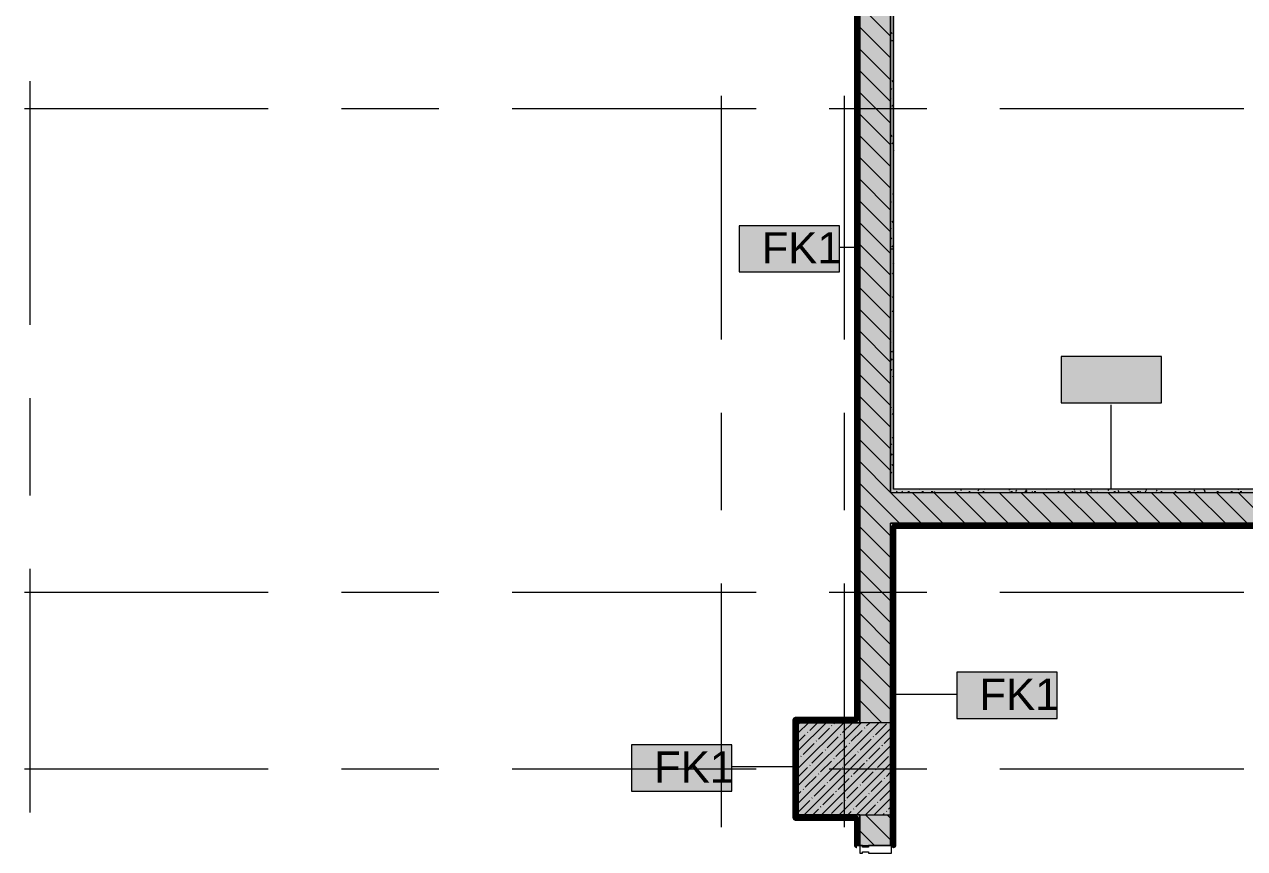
# Model space of a CAD drawing. Header units: millimetres. Extents: x -3817 to 677485, y -22715 to 103890.
# Drawn here: x 388405 to 396348, y 18399 to 23766 of the extents above; entities that cross this region are included whole.
import ezdxf

# ---------------------------------------------------------------- set-up
doc = ezdxf.new("R2010")
doc.units = ezdxf.units.MM
doc.layers.add('PDF _Геометрия', color=7, linetype='Continuous', true_color=0x1d1d1d)
doc.layers.add('PDF _Сплошная заливка', color=7, linetype='Continuous', true_color=0xffffff)
doc.layers.add('PDF _Текст', color=7, linetype='Continuous')
doc.styles.add('PDF GOST-Common', font='arial.ttf')

msp = doc.modelspace()

# ---------------------------------------------------------------- hatches: boundary and pattern name
at = {"layer": 'PDF _Сплошная заливка', "transparency": 33554559}
h = msp.add_hatch(color=256, dxfattribs=at)
h.paths.add_polyline_path([(394042.9, 20719), (394062.9, 20719), (394062.9, 25819), (394042.9, 25819), (394042.9, 23730.8)], flags=0)
h.paths.add_polyline_path([(394042.9, 28017.7), (394062.9, 28017.7), (394062.9, 28799), (394042.9, 28799), (394042.9, 28402.8)], flags=0)
h = msp.add_hatch(color=256, dxfattribs=at)
h.paths.add_polyline_path([(393842.9, 14219), (394042.9, 14219), (394042.9, 16969), (393842.9, 16969), (393842.9, 14239)], flags=0)
h.paths.add_polyline_path([(393842.9, 18419), (394042.9, 18419), (394042.9, 18619), (393842.9, 18619)], flags=0)
h.paths.add_polyline_path([(393906.7, 19219), (394042.9, 19219), (394042.9, 24619), (393842.9, 24619), (393842.9, 19219), (393906, 19219)], flags=0)
h.paths.add_polyline_path([(394042.9, 25219), (394042.9, 25819), (393842.9, 25819), (393842.9, 25219)], flags=0)
h.paths.add_polyline_path([(393842.9, 28017.7), (394042.9, 28017.7), (394042.9, 28419), (393842.9, 28419), (393842.9, 28402.8)], flags=0)
for points in [[(393822.9, 19219), (393842.9, 19219), (393842.9, 24619), (393822.9, 24619), (393822.9, 19239)], [(397017.7, 20719), (397992.9, 20719), (397992.9, 20739), (394062.9, 20739), (394062.9, 20719), (395517.3, 20719)], [(393822.9, 18599), (393822.9, 18619), (393422.9, 18619), (393422.9, 18599), (393442.9, 18599)]]:
    msp.add_hatch(color=256, dxfattribs=at).paths.add_polyline_path(points)
h = msp.add_hatch(color=256, dxfattribs=at)
h.paths.add_polyline_path([(411482.9, 20519), (411482.9, 20719), (407462.9, 20719), (407462.9, 20519), (411271.2, 20519)], flags=0)
h.paths.add_polyline_path([(402192.9, 20519), (402222.9, 20519), (402222.9, 20719), (401322.9, 20719), (401322.9, 20519), (401518.8, 20519)], flags=0)
h.paths.add_polyline_path([(403352.9, 20519), (405862.9, 20519), (405862.9, 20719), (403322.9, 20719), (403322.9, 20519)], flags=0)
h.paths.add_polyline_path([(400822.9, 20519), (400822.9, 20719), (394042.9, 20719), (394042.9, 20519), (400018.4, 20519)], flags=0)
h = msp.add_hatch(color=256, dxfattribs=at)
h.paths.add_polyline_path([(411742.9, 20499), (411742.9, 20519), (407492.9, 20518.9), (407492.9, 20511), (407462.9, 20511), (407462.9, 20499), (411741.9, 20499)], flags=0)
h.paths.add_polyline_path([(403352.9, 20499), (406362.9, 20499), (406362.9, 20511), (406332.9, 20511), (406332.9, 20519), (403352.9, 20518.8), (403352.9, 20511), (403322.9, 20511), (403322.9, 20499)], flags=0)
h.paths.add_polyline_path([(402222.9, 20499), (402222.9, 20511), (402192.9, 20511), (402192.9, 20519), (394042.9, 20519), (394042.9, 20499), (402192.9, 20499)], flags=0)
h = msp.add_hatch(color=256, dxfattribs=at)
h.paths.add_polyline_path([(393822.9, 14239), (393842.9, 14239), (393842.9, 16969), (393822.9, 16969), (393822.9, 14240)], flags=0)
h.paths.add_polyline_path([(393842.9, 18419), (393842.9, 18619), (393822.9, 18619), (393822.9, 18419)], flags=0)

# ---------------------------------------------------------------- linework, layer by layer
at = {"layer": 'PDF _Геометрия', "color": 7, "lineweight": 9}
for points in [[(394042.9, 20719), (394042.9, 24619), (394042.9, 25219), (394042.9, 25819), (394042.9, 25219), (393842.9, 25219), (393842.9, 25239), (393842.9, 25819), (393842.9, 25239)], [(397983.9, 20739), (394071.9, 20739), (394062.9, 20739), (394062.9, 25819)], [(393842.9, 25219), (393442.9, 25219), (393442.9, 24619), (393842.9, 24619), (394042.9, 24619), (394042.9, 20719), (394062.9, 20719), (397992.9, 20719), (398012.9, 20719), (398092.9, 20719), (400822.9, 20719), (398092.9, 20719), (398092.9, 20739), (398092.9, 21769), (398092.9, 20739)], [(393822.9, 24598), (393822.9, 19239)], [(393822.4, 22312.9), (393709.9, 22312.9)], [(395479.7, 20743.5), (395479.7, 21288.8)], [(394062.9, 20719), (397992.9, 20719)], [(394042.9, 20499), (394042.9, 18419), (394042.9, 20499), (394042.9, 20519), (402192.9, 20519), (394042.9, 20519)], [(394063.4, 19405.4), (394474.3, 19405.4)], [(393821.9, 19239), (393442.9, 19239)], [(393422.4, 18931.8), (393009.9, 18931.8)], [(393822.9, 18598), (393822.9, 18419)]]:
    msp.add_lwpolyline(points, dxfattribs=at)
at = {"layer": 'PDF _Геометрия', "color": 231, "lineweight": 70, "true_color": 0xff80c0}
for points in [[(393822.9, 25240), (393421.9, 25240), (393421.9, 25239), (393421.9, 24598), (393422.9, 24598), (393821.9, 24598), (393821.9, 19240), (393421.9, 19240), (393421.9, 19239), (393421.9, 18598), (393422.9, 18598), (393821.9, 18598), (393821.9, 18419), (393822.9, 18419)], [(394062.9, 20499), (394062.9, 18419), (394063.9, 18419), (394063.9, 20498), (402222.9, 20498), (402222.9, 20499), (394063.9, 20499)], [(393822.9, 18599), (393422.9, 18599), (393422.9, 19239), (393442.9, 19239)]]:
    msp.add_lwpolyline(points, dxfattribs=at)
at = {"layer": 'PDF _Геометрия', "color": 9, "lineweight": 9, "true_color": 0xc0c0c0}
msp.add_lwpolyline([(394042.9, 24619), (393842.9, 24619), (393842.9, 19219), (393842.9, 24619), (393822.9, 24619), (393442.9, 24619), (393442.9, 25219), (393842.9, 25219), (394042.9, 25219)], close=True, dxfattribs=at)
at = {"layer": 'PDF _Геометрия', "color": 231, "lineweight": 9, "true_color": 0xff80c0}
for points in [[(393442.9, 19239), (393821.9, 19239), (393822.9, 19239), (393822.9, 24598), (393822.9, 24599), (393809.9, 24599), (393422.9, 24599)], [(394063.9, 20499), (394062.9, 20499)], [(393822.9, 18419), (393822.9, 18598), (393822.9, 18599)]]:
    msp.add_lwpolyline(points, dxfattribs=at)
at = {"layer": 'PDF _Геометрия', "lineweight": 9}
for points in [[(394042.9, 23688.8), (393842.9, 23888.8)], [(394042.9, 23547.4), (393842.9, 23747.4)], [(394042.9, 23405.9), (393842.9, 23605.9)], [(394042.9, 23264.5), (393842.9, 23464.5)], [(394042.9, 23123.1), (393842.9, 23323.1)], [(394042.9, 22981.7), (393842.9, 23181.7)], [(394042.9, 22840.2), (393842.9, 23040.2)], [(394042.9, 22698.8), (393842.9, 22898.8)], [(394042.9, 22557.4), (393842.9, 22757.4)], [(394042.9, 22416), (393842.9, 22616)], [(394042.9, 22274.6), (393842.9, 22474.6)], [(394042.9, 22133.1), (393842.9, 22333.1)], [(394042.9, 21991.7), (393842.9, 22191.7)], [(394042.9, 21850.3), (393842.9, 22050.3)], [(394042.9, 21708.9), (393842.9, 21908.9)], [(394042.9, 21567.5), (393842.9, 21767.5)], [(394042.9, 21426), (393842.9, 21626)], [(394042.9, 21284.6), (393842.9, 21484.6)], [(394042.9, 21143.2), (393842.9, 21343.2)], [(394042.9, 21001.8), (393842.9, 21201.8)], [(394042.9, 20860.3), (393842.9, 21060.3)], [(394242.8, 20519), (394042.9, 20718.9), (393842.9, 20918.9)], [(394101.4, 20519), (394042.9, 20577.5), (393842.9, 20777.5)], [(394384.2, 20519), (394184.2, 20719)], [(394525.7, 20519), (394325.7, 20719)], [(394667.1, 20519), (394467.1, 20719)], [(394808.5, 20519), (394608.5, 20719)], [(394949.9, 20519), (394749.9, 20719)], [(395091.3, 20519), (394891.3, 20719)], [(395232.8, 20519), (395032.8, 20719)], [(395374.2, 20519), (395174.2, 20719)], [(395515.6, 20519), (395315.6, 20719)], [(395657, 20519), (395457, 20719)], [(395798.4, 20519), (395598.4, 20719)], [(395939.9, 20519), (395739.9, 20719)], [(396081.3, 20519), (395881.3, 20719)], [(396222.7, 20519), (396022.7, 20719)], [(396364.1, 20519), (396164.1, 20719)], [(396505.6, 20519), (396305.6, 20719)], [(394042.9, 20436.1), (393842.9, 20636.1)], [(394042.9, 20294.7), (393842.9, 20494.7)], [(394042.9, 20153.2), (393842.9, 20353.2)], [(394042.9, 20011.8), (393842.9, 20211.8)], [(394042.9, 19870.4), (393842.9, 20070.4)], [(394042.9, 19729), (393842.9, 19929)], [(394042.9, 19587.6), (393842.9, 19787.6)], [(394042.9, 19446.1), (393842.9, 19646.1)], [(394042.9, 19304.7), (393842.9, 19504.7)], [(393987.2, 19219), (393842.9, 19363.3)], [(393845.8, 19219), (393842.9, 19221.9)], [(393442.9, 19151.9), (393510, 19219)], [(393442.9, 19037.8), (393624.1, 19219)], [(393442.9, 18923.8), (393738.1, 19219)], [(393442.9, 18809.7), (393852.2, 19219)], [(393442.9, 18695.7), (393966.2, 19219)], [(393445.7, 19211.7), (393448.1, 19214.1)], [(393480.3, 18619), (394042.9, 19181.6)], [(393502.7, 19154.7), (393505.1, 19157.1)], [(393517, 19169), (393567, 19219)], [(393574, 19111.9), (393645.3, 19183.2)], [(393659.6, 19197.5), (393661.9, 19199.8)], [(393673.8, 19211.7), (393681.1, 19219)], [(393716.6, 19140.4), (393719, 19142.8)], [(393730.8, 19154.7), (393795.1, 19219)], [(393787.9, 19097.7), (393859.1, 19169)], [(393873.4, 19183.2), (393875.8, 19185.6)], [(393887.7, 19197.5), (393909.2, 19219)], [(393944.7, 19140.4), (394016, 19211.7)], [(393442.9, 19094.8), (393488.5, 19140.4)], [(393474.2, 19012.1), (393545.5, 19083.4)], [(393559.8, 19097.7), (393562.1, 19100)], [(393594.3, 18619), (394042.9, 19067.6)], [(393631, 19054.9), (393702.3, 19126.2)], [(393688.1, 18997.9), (393759.3, 19069.2)], [(393773.6, 19083.4), (393776, 19085.8)], [(393844.9, 19040.6), (393916.2, 19111.9)], [(393930.4, 19126.2), (393932.8, 19128.6)], [(393987.4, 19069.2), (393989.8, 19071.5)], [(394001.7, 19083.4), (394042.9, 19124.6)], [(393442.9, 18980.8), (393445.7, 18983.6)], [(393460, 18997.9), (393462.3, 19000.2)], [(393531.2, 18955.1), (393602.5, 19026.4)], [(393616.8, 19040.6), (393619.2, 19043)], [(393673.8, 18983.6), (393676.2, 18986)], [(393745.1, 18940.9), (393816.4, 19012.1)], [(393830.6, 19026.4), (393833, 19028.8)], [(393901.9, 18983.6), (393973.2, 19054.9)], [(393958.9, 18926.6), (394030.2, 18997.9)], [(393442.9, 18866.8), (393502.7, 18926.6)], [(393517, 18940.9), (393519.4, 18943.2)], [(393588.3, 18898.1), (393659.6, 18969.4)], [(393645.3, 18841.1), (393716.6, 18912.3)], [(393708.4, 18619), (394042.9, 18953.5)], [(393730.8, 18926.6), (393733.2, 18929)], [(393802.1, 18883.8), (393873.4, 18955.1)], [(393887.7, 18969.4), (393890, 18971.7)], [(393944.7, 18912.3), (393947, 18914.7)], [(393488.5, 18798.3), (393559.8, 18869.6)], [(393574, 18883.8), (393576.4, 18886.2)], [(393631, 18826.8), (393633.4, 18829.2)], [(393702.3, 18784), (393773.6, 18855.3)], [(393787.9, 18869.6), (393790.2, 18871.9)], [(393822.4, 18619), (394042.9, 18839.5)], [(393859.1, 18826.8), (393930.4, 18898.1)], [(393916.2, 18769.8), (393987.4, 18841.1)], [(394001.7, 18855.3), (394004.1, 18857.7)], [(394016, 18869.6), (394042.9, 18896.5)], [(393442.9, 18752.7), (393460, 18769.8)], [(393474.2, 18784), (393476.6, 18786.4)], [(393545.5, 18741.3), (393616.8, 18812.5)], [(393602.5, 18684.2), (393673.8, 18755.5)], [(393688.1, 18769.8), (393690.4, 18772.2)], [(393759.3, 18727), (393830.6, 18798.3)], [(393844.9, 18812.5), (393847.3, 18814.9)], [(393901.9, 18755.5), (393904.3, 18757.9)], [(393973.2, 18712.8), (394042.9, 18782.5)], [(393445.7, 18641.5), (393517, 18712.8)], [(393531.2, 18727), (393533.6, 18729.4)], [(393588.3, 18670), (393590.6, 18672.4)], [(393659.6, 18627.2), (393730.8, 18698.5)], [(393745.1, 18712.8), (393747.5, 18715.1)], [(393816.4, 18670), (393887.7, 18741.3)], [(393879.4, 18619), (393944.7, 18684.2)], [(393936.5, 18619), (394042.9, 18725.4)], [(393958.9, 18698.5), (393961.3, 18700.9)], [(394030.2, 18655.7), (394042.9, 18668.4)], [(393537.3, 18619), (393574, 18655.7)], [(393765.4, 18619), (393787.9, 18641.5)], [(393802.1, 18655.7), (393804.5, 18658.1)], [(394042.9, 18456.2), (393880.1, 18619)], [(393993.5, 18619), (394001.7, 18627.2)], [(394016, 18641.5), (394018.3, 18643.8)], [(394042.9, 18597.6), (394021.5, 18619)], [(393938.6, 18419), (393842.9, 18514.8)]]:
    msp.add_lwpolyline(points, dxfattribs=at)
at = {"layer": 'PDF _Геометрия', "color": 253, "lineweight": 9, "true_color": 0x9b9b9b}
for points in [[(393828.4, 23759.1), (393823.3, 23750.4)], [(393824.3, 23691), (393822.9, 23688.6)], [(394042.9, 23712.2), (394044.1, 23712.2)], [(394054.1, 23705.3), (394049, 23714)], [(393822.9, 23620.8), (393830.8, 23620.8)], [(393835.5, 23649.4), (393830.4, 23640.7)], [(393842.9, 23583.3), (393837.9, 23592)], [(394042.9, 23663.6), (394042.9, 23663.6)], [(394042.9, 23590.3), (394044.1, 23590.3)], [(394054.8, 23663.5), (394049.8, 23654.8)], [(394062.9, 23616.6), (394060.9, 23613.2)], [(393822.9, 23559.8), (393830.8, 23559.8)], [(393842.9, 23522.4), (393841.9, 23524)], [(393822.9, 23468.4), (393830.8, 23468.4)], [(393823.2, 23445.3), (393822.9, 23444.8)], [(394042.9, 23468.4), (394044.1, 23468.4)], [(393828.7, 23364), (393823.7, 23372.7)], [(393834.4, 23403.7), (393829.3, 23394.9)], [(393839.9, 23405.6), (393834.9, 23414.3)], [(393842.9, 23357.5), (393840.5, 23353.3)], [(394042.9, 23376.9), (394044.1, 23376.9)], [(394059.2, 23391.5), (394054.2, 23400.2)], [(393822.9, 23285.5), (393830.8, 23285.5)], [(393832.8, 23296), (393827.8, 23304.7)], [(394045.5, 23281.7), (394042.9, 23277.2)], [(394049.6, 23349.8), (394044.6, 23341.1)], [(393822.9, 23224.5), (393830.8, 23224.5)], [(393836.9, 23227.9), (393831.9, 23236.6)], [(394042.9, 23255), (394044.1, 23255)], [(394056.7, 23240.1), (394051.7, 23231.4)], [(394062.9, 23263.2), (394062.4, 23264.1)], [(393825.8, 23186.3), (393822.9, 23191.3)], [(393822.9, 23133.1), (393830.8, 23133.1)], [(394045.1, 23172.1), (394042.9, 23176)], [(394042.9, 23133.1), (394044.1, 23133.1)], [(394042.9, 23041.6), (394044.1, 23041.6)], [(394044.4, 23036), (394042.9, 23033.3)], [(394053.3, 23036.1), (394048.2, 23044.8)], [(393825.1, 23021.9), (393822.9, 23018)], [(394055.6, 22994.4), (394050.6, 22985.7)], [(393822.9, 22950.2), (393830.8, 22950.2)], [(393822.9, 22889.2), (393830.8, 22889.2)], [(393842.1, 22914.2), (393837.1, 22922.9)], [(393842.9, 22930.8), (393842.4, 22929.9)], [(394042.9, 22919.7), (394044.1, 22919.7)], [(394062.9, 22946.1), (394061.7, 22944)], [(393822.9, 22797.8), (393830.8, 22797.8)], [(394042.9, 22797.8), (394044.1, 22797.8)], [(393824, 22776.1), (393822.9, 22774.2)], [(393835.2, 22734.5), (393830.1, 22725.8)], [(393827.9, 22694.8), (393822.9, 22703.5)], [(394042.9, 22706.4), (394044.1, 22706.4)], [(394062.5, 22654.3), (394057.5, 22663)], [(393822.9, 22614.9), (393830.8, 22614.9)], [(393836.1, 22558.8), (393831.1, 22567.5)], [(393842.2, 22624.8), (393837.2, 22616.1)], [(394046.3, 22612.6), (394042.9, 22606.6)], [(394042.9, 22584.4), (394044.1, 22584.4)], [(394062.9, 22592.7), (394061.6, 22595)], [(393822.9, 22554), (393830.8, 22554)], [(393838.1, 22556.8), (393833.1, 22548.1)], [(394059.5, 22476.6), (394054.5, 22485.3)], [(393822.9, 22462.5), (393830.8, 22462.5)], [(394042.9, 22462.5), (394044.1, 22462.5)], [(394048.4, 22434.9), (394043.3, 22443.6)], [(394042.9, 22371.1), (394044.1, 22371.1)], [(394045.2, 22366.8), (394042.9, 22362.8)], [(394052.5, 22366.9), (394047.4, 22375.6)], [(394056.4, 22325.2), (394051.4, 22316.5)], [(393822.9, 22279.6), (393830.8, 22279.6)], [(393837.1, 22311), (393832, 22302.3)], [(394045.4, 22257.2), (394042.9, 22261.6)], [(394042.9, 22249.2), (394044.1, 22249.2)], [(394056.5, 22298.9), (394051.5, 22307.6)], [(393822.9, 22218.7), (393830.8, 22218.7)], [(393842.9, 22181.3), (393840.3, 22185.7)], [(394062.9, 22214.5), (394058.4, 22206.8)], [(393822.9, 22127.2), (393830.8, 22127.2)], [(393824.8, 22107), (393822.9, 22103.6)], [(394042.9, 22127.2), (394044.1, 22127.2)], [(394059.4, 22147.5), (394054.4, 22138.8)], [(393842.4, 21999.2), (393837.4, 22008)], [(394042.9, 22035.8), (394044.1, 22035.8)], [(393822.9, 21944.4), (393830.8, 21944.4)], [(393827.8, 21929.2), (393822.9, 21920.8)], [(393831.2, 21957.6), (393826.2, 21966.3)], [(393831.9, 21997.3), (393826.8, 21988.6)], [(394061.7, 21985.1), (394056.7, 21993.8)], [(393822.9, 21883.4), (393830.8, 21883.4)], [(393835.3, 21889.6), (393830.3, 21898.3)], [(393838.9, 21887.6), (393833.9, 21878.9)], [(394042.9, 21913.9), (394044.1, 21913.9)], [(394058.3, 21901.8), (394053.3, 21893)], [(393822.9, 21792), (393830.8, 21792)], [(393828.2, 21779.9), (393823.2, 21788.6)], [(393839.4, 21821.5), (393834.4, 21830.3)], [(394042.9, 21792), (394044.1, 21792)], [(394047.6, 21765.8), (394042.9, 21773.9)], [(394042.9, 21700.5), (394044.1, 21700.5)], [(394046, 21697.7), (394042.9, 21692.2)], [(393826.7, 21683.5), (393822.9, 21676.9)], [(393822.9, 21609.1), (393830.8, 21609.1)], [(393825.2, 21602.2), (393822.9, 21606.3)], [(393837.9, 21641.9), (393832.8, 21633.2)], [(394055.7, 21629.7), (394050.7, 21638.4)], [(393822.9, 21548.1), (393830.8, 21548.1)], [(394042.9, 21578.6), (394044.1, 21578.6)], [(394053.1, 21588), (394048.1, 21579.3)], [(393822.9, 21456.7), (393830.8, 21456.7)], [(393842.9, 21510.7), (393839.5, 21516.5)], [(394042.9, 21456.7), (394044.1, 21456.7)], [(394049, 21520), (394044, 21511.2)], [(394060.2, 21478.3), (394055.2, 21469.6)], [(393830.4, 21288.4), (393825.4, 21297.2)], [(394042.9, 21365.2), (394044.1, 21365.2)], [(393822.9, 21273.8), (393830.8, 21273.8)], [(393822.9, 21212.8), (393830.8, 21212.8)], [(393828.6, 21260.1), (393823.6, 21251.4)], [(394047.9, 21274.2), (394042.9, 21265.5)], [(394042.9, 21243.3), (394044.1, 21243.3)], [(394059.1, 21232.6), (394054.1, 21223.9)], [(394062.9, 21251.6), (394060, 21256.6)], [(393838.6, 21152.4), (393833.6, 21161.1)], [(393822.9, 21121.4), (393830.8, 21121.4)], [(394042.9, 21121.4), (394044.1, 21121.4)], [(394062, 21070.2), (394057, 21078.9)], [(393827.5, 21014.3), (393822.9, 21006.4)], [(393838.7, 20972.7), (393833.6, 20964)], [(394042.9, 21030), (394044.1, 21030)], [(394050.9, 21028.6), (394045.8, 21037.3)], [(394054.9, 20960.5), (394049.9, 20969.2)], [(393822.9, 20938.5), (393830.8, 20938.5)], [(393824.4, 20933), (393822.9, 20935.7)], [(394042.9, 20908), (394044.1, 20908)], [(394059, 20892.5), (394054, 20901.2)], [(393822.9, 20877.6), (393830.8, 20877.6)], [(393842.9, 20858.1), (393840.7, 20854.3)], [(394047.9, 20850.9), (394042.9, 20859.5)], [(394049.8, 20850.8), (394044.8, 20842.1)], [(393822.9, 20786.1), (393830.8, 20786.1)], [(393841.6, 20795), (393836.6, 20786.3)], [(393842.9, 20779.2), (393842.8, 20779.3)], [(394042.9, 20786.1), (394044.1, 20786.1)], [(394231.7, 20739), (394229.6, 20735.4)], [(394505.9, 20728.1), (394500.8, 20736.8)], [(394616.4, 20734.8), (394611.4, 20726.1)], [(394654, 20739), (394653, 20737.3)], [(394819.6, 20733.3), (394816.4, 20739)], [(394862.1, 20733.7), (394857.1, 20725)], [(394887.7, 20737.4), (394886.7, 20739)], [(394929.3, 20726.2), (394924.3, 20735)], [(395065.4, 20734.4), (395062.7, 20739)], [(395243.1, 20731.4), (395238.7, 20739)], [(395352.7, 20724.3), (395347.7, 20733.1)], [(395463.3, 20738.6), (395458.2, 20729.9)], [(395709, 20737.5), (395704, 20728.8)], [(395777, 20733.5), (395772, 20724.7)], [(396022.8, 20732.4), (396017.8, 20723.6)], [(396048.3, 20738.8), (396048.2, 20739)], [(396089.9, 20727.6), (396084.9, 20736.3)], [(396308.2, 20739), (396305.1, 20733.7)], [(394083.3, 20725.9), (394079.3, 20719)], [(394124, 20719), (394119, 20727.6)], [(394156, 20725.2), (394166.1, 20725.2)], [(394229.6, 20719), (394228.7, 20720.5)], [(394247.4, 20725.2), (394257.5, 20725.2)], [(394308.4, 20725.2), (394318.5, 20725.2)], [(394329, 20724.8), (394325.7, 20719)], [(394397.1, 20720.7), (394396.1, 20719)], [(394460.8, 20725.2), (394470.9, 20725.2)], [(394552.2, 20725.2), (394562.3, 20725.2)], [(394643.7, 20725.2), (394653.7, 20725.2)], [(394820.5, 20722.6), (394818.4, 20719)], [(394826.6, 20725.2), (394836.6, 20725.2)], [(394918, 20725.2), (394928.1, 20725.2)], [(394930.2, 20729.7), (394925.1, 20721)], [(394968.7, 20719), (394965.9, 20723.8)], [(394979, 20725.2), (394989, 20725.2)], [(395131.4, 20725.2), (395141.4, 20725.2)], [(395175.9, 20728.6), (395170.9, 20719.9)], [(395222.8, 20725.2), (395232.9, 20725.2)], [(395243.9, 20724.5), (395240.8, 20719)], [(395284.7, 20720.3), (395279.7, 20729)], [(395314.2, 20725.2), (395324.3, 20725.2)], [(395391, 20719), (395389.4, 20721.9)], [(395497.1, 20725.2), (395507.2, 20725.2)], [(395530.4, 20721.4), (395525.4, 20730.1)], [(395588.6, 20725.2), (395598.6, 20725.2)], [(395649.5, 20725.2), (395659.6, 20725.2)], [(395667.4, 20726.4), (395663.1, 20719)], [(395707.8, 20719), (395703.1, 20727.1)], [(395801.9, 20725.2), (395812, 20725.2)], [(395813.4, 20719), (395812.8, 20720)], [(395893.4, 20725.2), (395903.4, 20725.2)], [(395984.8, 20725.2), (395994.9, 20725.2)], [(396090.8, 20728.3), (396085.8, 20719.6)], [(396167.7, 20725.2), (396177.7, 20725.2)], [(396259.1, 20725.2), (396269.2, 20725.2)], [(396320.1, 20725.2), (396330.1, 20725.2)], [(393822.9, 20603.2), (393830.8, 20603.2)], [(393842.9, 20596.3), (393839.8, 20601.6)], [(393822.9, 20542.3), (393830.8, 20542.3)], [(393833.7, 20551.2), (393828.7, 20559.9)], [(393840.5, 20549.3), (393835.5, 20540.6)], [(394064.6, 20511.8), (394074.6, 20511.8)], [(394097.4, 20506.5), (394093.1, 20499)], [(394109.9, 20499.5), (394104.9, 20508.2)], [(394125.5, 20511.8), (394135.6, 20511.8)], [(394165.5, 20502.5), (394163.5, 20499)], [(394215.8, 20499), (394214.6, 20501.2)], [(394277.9, 20511.8), (394288, 20511.8)], [(394369.4, 20511.8), (394379.4, 20511.8)], [(394384.8, 20516.6), (394379.8, 20507.9)], [(394460.8, 20511.8), (394470.9, 20511.8)], [(394491.7, 20508.8), (394486.7, 20517.5)], [(394588.9, 20504.3), (394585.8, 20499)], [(394630.5, 20515.5), (394625.5, 20506.8)], [(394643.7, 20511.8), (394653.7, 20511.8)], [(394698.6, 20511.4), (394693.6, 20502.7)], [(394735.1, 20511.8), (394745.2, 20511.8)], [(394796.1, 20511.8), (394806.1, 20511.8)], [(394805.5, 20514), (394802.6, 20519)], [(394873.5, 20518.1), (394873, 20519)], [(394915.2, 20506.9), (394910.1, 20515.6)], [(394944.3, 20510.3), (394939.3, 20501.6)], [(394948.5, 20511.8), (394958.5, 20511.8)], [(394954.9, 20499), (394951.8, 20504.5)], [(395012.3, 20506.2), (395008.2, 20499)], [(395039.9, 20511.8), (395050, 20511.8)], [(395051.2, 20515.1), (395049, 20519)], [(395131.4, 20511.8), (395141.4, 20511.8)], [(395228.9, 20512.1), (395224.9, 20519)], [(395230.9, 20519), (395226.7, 20511.7)], [(395270.6, 20500.9), (395265.5, 20509.6)], [(395314.2, 20511.8), (395324.3, 20511.8)], [(395338.6, 20505), (395333.6, 20513.7)], [(395377.3, 20499), (395375.2, 20502.6)], [(395405.7, 20511.8), (395415.7, 20511.8)], [(395435.8, 20508.1), (395430.8, 20499.4)], [(395466.6, 20511.8), (395476.7, 20511.8)], [(395477.3, 20519), (395472.4, 20510.6)], [(395516.3, 20502), (395511.3, 20510.7)], [(395545.5, 20515.2), (395540.4, 20506.5)], [(395619.1, 20511.8), (395629.1, 20511.8)], [(395694, 20499), (395689, 20507.7)], [(395710.5, 20511.8), (395720.5, 20511.8)], [(395791.2, 20514.1), (395786.2, 20505.4)], [(395799.6, 20499), (395798.6, 20500.7)], [(395801.9, 20511.8), (395812, 20511.8)], [(395859.2, 20510), (395854.2, 20501.3)], [(395984.8, 20511.8), (395994.9, 20511.8)], [(396075.8, 20508.3), (396070.8, 20517)], [(396075.6, 20519), (396073.5, 20515.5)], [(396076.2, 20511.8), (396086.3, 20511.8)], [(396137.2, 20511.8), (396147.3, 20511.8)], [(396241, 20500.8), (396240, 20499)], [(396282.7, 20511.9), (396277.6, 20503.2)], [(396289.6, 20511.8), (396299.7, 20511.8)], [(396321.9, 20519), (396319.3, 20514.4)], [(393822.9, 20450.8), (393830.8, 20450.8)], [(393837.8, 20483.2), (393832.8, 20491.9)], [(393841.9, 20415.2), (393836.8, 20423.9)], [(394042.9, 20450.8), (394044.1, 20450.8)], [(394062.9, 20446.7), (394061.9, 20445)], [(393828.3, 20345.2), (393823.3, 20336.5)], [(393830.7, 20373.5), (393825.7, 20382.2)], [(394042.9, 20359.4), (394044.1, 20359.4)], [(394050.1, 20359.4), (394045, 20368.1)], [(394062.9, 20385.7), (394057.8, 20377)], [(393822.9, 20268), (393830.8, 20268)], [(393823.6, 20263.9), (393822.9, 20265.2)], [(393822.9, 20207), (393830.8, 20207)], [(393827.7, 20195.8), (393822.9, 20204.2)], [(393835.4, 20235.5), (393830.3, 20226.8)], [(394042.9, 20237.5), (394044.1, 20237.5)], [(394058.2, 20223.3), (394053.2, 20232)], [(393822.9, 20115.6), (393830.8, 20115.6)], [(393831.3, 20167.5), (393826.3, 20158.8)], [(393842.4, 20125.8), (393837.4, 20117.1)], [(393842.9, 20108.6), (393842, 20110.1)], [(394042.9, 20115.6), (394044.1, 20115.6)], [(394061.8, 20140), (394056.8, 20131.3)], [(394042.9, 20024.1), (394044.1, 20024.1)], [(394044.1, 20004), (394042.9, 20006)], [(393822.9, 19932.7), (393830.8, 19932.7)], [(393822.9, 19871.7), (393830.8, 19871.7)], [(393830.2, 19921.7), (393825.2, 19913)], [(393832.9, 19882.1), (393827.9, 19890.8)], [(393841.4, 19880.1), (393836.3, 19871.4)], [(394042.9, 19902.2), (394044.1, 19902.2)], [(394049.5, 19935.9), (394044.5, 19927.2)], [(393822.9, 19780.3), (393830.8, 19780.3)], [(394042.9, 19780.3), (394044.1, 19780.3)], [(394056.6, 19826.2), (394051.6, 19817.5)], [(394062.9, 19849.5), (394062.5, 19850.2)], [(393841.1, 19746), (393836, 19754.7)], [(394052.5, 19758.2), (394047.5, 19749.5)], [(394062.9, 19715.2), (394058.6, 19707.8)], [(394042.9, 19688.8), (394044.1, 19688.8)], [(394053.3, 19622.2), (394048.3, 19630.9)], [(394062.9, 19666.6), (394059.5, 19672.5)], [(393825, 19608), (393822.9, 19604.3)], [(393822.9, 19597.4), (393830.8, 19597.4)], [(394042.9, 19566.9), (394044.1, 19566.9)], [(394057.4, 19554.1), (394052.4, 19562.9)], [(393822.9, 19536.4), (393830.8, 19536.4)], [(393826.9, 19526.7), (393822.9, 19533.7)], [(393832.1, 19498.3), (393827.1, 19489.6)], [(394051.4, 19512.4), (394046.4, 19503.7)], [(394061.5, 19486.1), (394056.5, 19494.8)], [(394062.6, 19470.8), (394057.6, 19462.1)], [(393822.9, 19445), (393830.8, 19445)], [(394042.9, 19445), (394044.1, 19445)], [(394050.3, 19444.5), (394045.3, 19453.2)], [(394042.9, 19353.6), (394044.1, 19353.6)], [(394043.3, 19334.8), (394042.9, 19335.5)], [(393435.1, 19230), (393430, 19238.7)], [(393476.6, 19219), (393471.7, 19227.6)], [(393546.4, 19231.6), (393556.5, 19231.6)], [(393571.1, 19238.2), (393570.7, 19239)], [(393637.8, 19231.6), (393647.9, 19231.6)], [(393679.7, 19234.3), (393674.7, 19225.6)], [(393698.8, 19231.6), (393708.9, 19231.6)], [(393717.6, 19239), (393716.3, 19236.8)], [(393748.8, 19235.2), (393746.6, 19239)], [(393790.5, 19224), (393785.4, 19232.8)], [(393822.9, 19262.1), (393830.8, 19262.1)], [(393831, 19252.6), (393826, 19243.8)], [(394047.4, 19266.8), (394042.9, 19274.5)], [(394042.9, 19231.6), (394044.1, 19231.6)], [(393424.5, 19201.2), (393434.5, 19201.2)], [(393460.4, 19220.2), (393459.7, 19219)], [(394046.3, 19198.7), (394042.9, 19192.8)], [(394062.9, 19178.9), (394061.7, 19181.1)], [(393425.8, 19099.4), (393422.9, 19094.3)], [(393424.5, 19079.2), (393434.5, 19079.2)], [(394042.9, 19109.7), (394044.1, 19109.7)], [(394053.3, 19089), (394048.3, 19080.3)], [(393436.9, 19057.7), (393431.9, 19049)], [(394042.9, 19018.3), (394044.1, 19018.3)], [(393424.5, 18957.3), (393434.5, 18957.3)], [(394052.5, 18953), (394047.5, 18961.7)], [(393424.5, 18865.9), (393434.5, 18865.9)], [(393442.9, 18850.7), (393439.3, 18856.9)], [(394042.9, 18896.4), (394044.1, 18896.4)], [(394052.2, 18843.3), (394047.2, 18834.6)], [(394060.7, 18816.9), (394055.7, 18825.7)], [(394042.9, 18774.4), (394044.1, 18774.4)], [(394062.9, 18800.8), (394058.4, 18792.9)], [(393427.7, 18675.9), (393422.9, 18667.6)], [(393424.5, 18744), (393434.5, 18744)], [(393441.3, 18670.5), (393436.3, 18679.2)], [(394042.9, 18683), (394044.1, 18683)], [(393424.5, 18622), (393434.5, 18622)], [(393430.2, 18628.9), (393425.1, 18637.6)], [(393471.8, 18617.7), (393471.1, 18619)], [(393581.5, 18610.7), (393576.7, 18619)], [(393623.1, 18599.5), (393618.1, 18608.2)], [(393669.3, 18606.8), (393664.8, 18599)], [(393711, 18617.9), (393705.9, 18609.2)], [(393717.6, 18618.8), (393717.4, 18619)], [(393817.2, 18619), (393815.6, 18616.3)], [(393822.9, 18591.6), (393830.8, 18591.6)], [(394046.6, 18597.6), (394042.9, 18604)], [(394062.9, 18617.9), (394061.3, 18615.2)], [(393822.9, 18530.6), (393830.8, 18530.6)], [(393831.8, 18583.4), (393826.8, 18574.7)], [(394042.9, 18561.1), (394044.1, 18561.1)], [(393822.9, 18439.2), (393830.8, 18439.2)], [(393835.4, 18475.7), (393830.4, 18484.4)], [(393838.9, 18473.7), (393833.8, 18465)], [(394043, 18461.5), (394042.9, 18461.3)], [(394042.9, 18439.2), (394044.1, 18439.2)]]:
    msp.add_lwpolyline(points, dxfattribs=at)
at = {"layer": 'PDF _Геометрия', "color": 253, "lineweight": 9, "true_color": 0xaaaaaa}
for points in [[(388442.9, 21808.7), (388442.9, 23396.2)], [(392942.9, 21713.6), (392942.9, 23301.1)], [(393742.9, 21713.6), (393742.9, 23301.1)], [(388405, 23219), (389992.5, 23219)], [(390468.8, 23219), (391103.8, 23219)], [(391580, 23219), (393167.5, 23219)], [(393643.8, 23219), (394278.8, 23219)], [(394755, 23219), (396342.5, 23219)], [(388442.9, 20697.4), (388442.9, 21332.4)], [(392942.9, 20602.3), (392942.9, 21237.3)], [(393742.9, 20602.3), (393742.9, 21237.3)], [(388442.9, 18633.7), (388442.9, 20221.2)], [(392942.9, 18538.6), (392942.9, 20126.1)], [(393742.9, 18538.6), (393742.9, 20126.1)], [(388405, 20069), (389992.5, 20069)], [(390468.8, 20069), (391103.8, 20069)], [(391580, 20069), (393167.5, 20069)], [(393643.8, 20069), (394278.8, 20069)], [(394755, 20069), (396342.5, 20069)], [(388405, 18919), (389992.5, 18919)], [(390468.8, 18919), (391103.8, 18919)], [(391580, 18919), (393167.5, 18919)], [(393643.8, 18919), (394278.8, 18919)], [(394755, 18919), (396342.5, 18919)]]:
    msp.add_lwpolyline(points, dxfattribs=at)
at = {"layer": 'PDF _Геометрия', "color": 7, "lineweight": 9}
for points in [[(393709.9, 22454.8), (393056.8, 22454.8), (393056.8, 22154.8), (393709.9, 22154.8)], [(395806.3, 21602.7), (395153.2, 21602.7), (395153.2, 21302.7), (395806.3, 21302.7)], [(395127.5, 19547.3), (394474.3, 19547.3), (394474.3, 19247.3), (395127.5, 19247.3)], [(394042.9, 19219), (393442.9, 19219), (393442.9, 18619), (394042.9, 18619)], [(393009.9, 19073.7), (392356.8, 19073.7), (392356.8, 18773.7), (393009.9, 18773.7)], [(393842.9, 18619), (393842.9, 18419)]]:
    msp.add_lwpolyline(points, close=True, dxfattribs=at)
at = {"layer": 'PDF _Геометрия', "color": 9, "lineweight": 9, "true_color": 0xc0c0c0}
for points in [[(393822.9, 18419), (393842.9, 18419), (394042.9, 18419), (394062.9, 18419), (394062.9, 20499)], [(394063.9, 20499), (402222.9, 20499), (402222.9, 20511)], [(393442.9, 19239), (393422.9, 19239), (393422.9, 18619), (393422.9, 18599), (393822.9, 18599)], [(393842.9, 18619), (393822.9, 18619), (393442.9, 18619), (393442.9, 19219), (393822.9, 19219), (393842.9, 19219)]]:
    msp.add_lwpolyline(points, dxfattribs=at)
at = {"layer": 'PDF _Геометрия', "color": 7, "lineweight": 20}
msp.add_lwpolyline([(393899.9, 18409), (393859.9, 18409), (393859.9, 18419), (393842.9, 18419), (393842.9, 18369), (393859.9, 18369), (393859.9, 18379), (393899.9, 18379), (393899.9, 18369), (394049.9, 18369), (394049.9, 18419), (393899.9, 18419)], close=True, dxfattribs=at)
at = {"layer": 'PDF _Сплошная заливка', "color": 131, "lineweight": 35, "true_color": 0xa9f3f5, "transparency": 33554559}
msp.add_solid([(394071.9, 20739), (394071.9, 25819), (394062.9, 20739), (394062.9, 25819)], dxfattribs=at)
at = {"layer": 'PDF _Сплошная заливка', "lineweight": 9, "transparency": 33554559}
for points in [[(393709.9, 22454.8), (393056.8, 22454.8), (393709.9, 22154.8), (393056.8, 22154.8)], [(395806.3, 21602.7), (395153.2, 21602.7), (395806.3, 21302.7), (395153.2, 21302.7)], [(395127.5, 19547.3), (394474.3, 19547.3), (395127.5, 19247.3), (394474.3, 19247.3)], [(393009.9, 19073.7), (392356.8, 19073.7), (393009.9, 18773.7), (392356.8, 18773.7)]]:
    msp.add_solid(points, dxfattribs=at)
at = {"layer": 'PDF _Сплошная заливка', "lineweight": 35, "transparency": 33554559}
for points in [[(394062.9, 18419), (394062.9, 20499), (394042.9, 18419), (394042.9, 20499)], [(393442.9, 18619), (393442.9, 19239), (393422.9, 18619), (393422.9, 19239)], [(393822.9, 19219), (393821.9, 19239), (393442.9, 19219), (393442.9, 19239)], [(393442.9, 18619), (394042.9, 18619), (393442.9, 19219), (394042.9, 19219)]]:
    msp.add_solid(points, dxfattribs=at)
at = {"layer": 'PDF _Сплошная заливка', "color": 254, "lineweight": 35, "true_color": 0xffb9dc, "transparency": 33554559}
for points in [[(394062.9, 18419), (394063.9, 18419), (394062.9, 19993.1)], [(393421.9, 18598), (393422.9, 18599), (393421.9, 19239)], [(393821.9, 18598), (393822.9, 18599), (393422.9, 18598)]]:
    msp.add_solid(points, dxfattribs=at)

# ---------------------------------------------------------------- texts
at = {"layer": 'PDF _Текст', "char_height": 203.2, "attachment_point": 4, "style": 'PDF GOST-Common'}
for insert in [(393203.9, 22311.4), (394621.4, 19403.9), (392503.9, 18930.3)]:
    msp.add_mtext('FK1', dxfattribs=dict(at, insert=insert))

doc.saveas('drawing.dxf')
